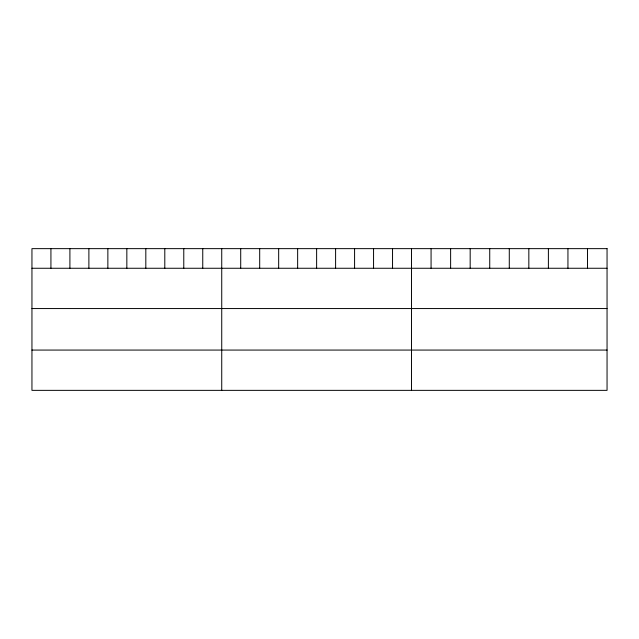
<?xml version="1.0" encoding="UTF-8"?>
<svg xmlns="http://www.w3.org/2000/svg" width="639" height="639" viewBox="0 0 639 639"><rect width="100%" height="100%" fill="white"/><g stroke="black" fill="none" stroke-linecap="round" stroke-linejoin="round"><path stroke-width="0.96" d="M31.95 268.26L607.05 268.26M31.95 308.557L607.05 308.557M31.95 350.068L607.05 350.068M587.497 248.643L587.497 268.26M567.943 248.643L567.943 268.26M548.39 248.643L548.39 268.26M528.836 248.643L528.836 268.26M509.283 248.643L509.283 268.26M489.73 248.643L489.73 268.26M470.176 248.643L470.176 268.26M450.623 248.643L450.623 268.26M431.069 248.643L431.069 268.26M411.516 248.643L411.516 390.357M392.538 248.643L392.538 268.26M373.559 248.643L373.559 268.26M354.581 248.643L354.581 268.26M335.603 248.643L335.603 268.26M316.624 248.643L316.624 268.26M297.646 248.643L297.646 268.26M278.668 248.643L278.668 268.26M259.69 248.643L259.69 268.26M240.711 248.643L240.711 268.26M221.733 248.643L221.733 390.357M202.755 248.643L202.755 268.26M183.776 248.643L183.776 268.26M164.798 248.643L164.798 268.26M145.82 248.643L145.82 268.26M126.841 248.643L126.841 268.26M107.863 248.643L107.863 268.26M88.885 248.643L88.885 268.26M69.907 248.643L69.907 268.26M50.928 248.643L50.928 268.26M607.05 248.643L31.95 248.643L31.95 390.357L607.05 390.357L607.05 248.643"/></g></svg>
